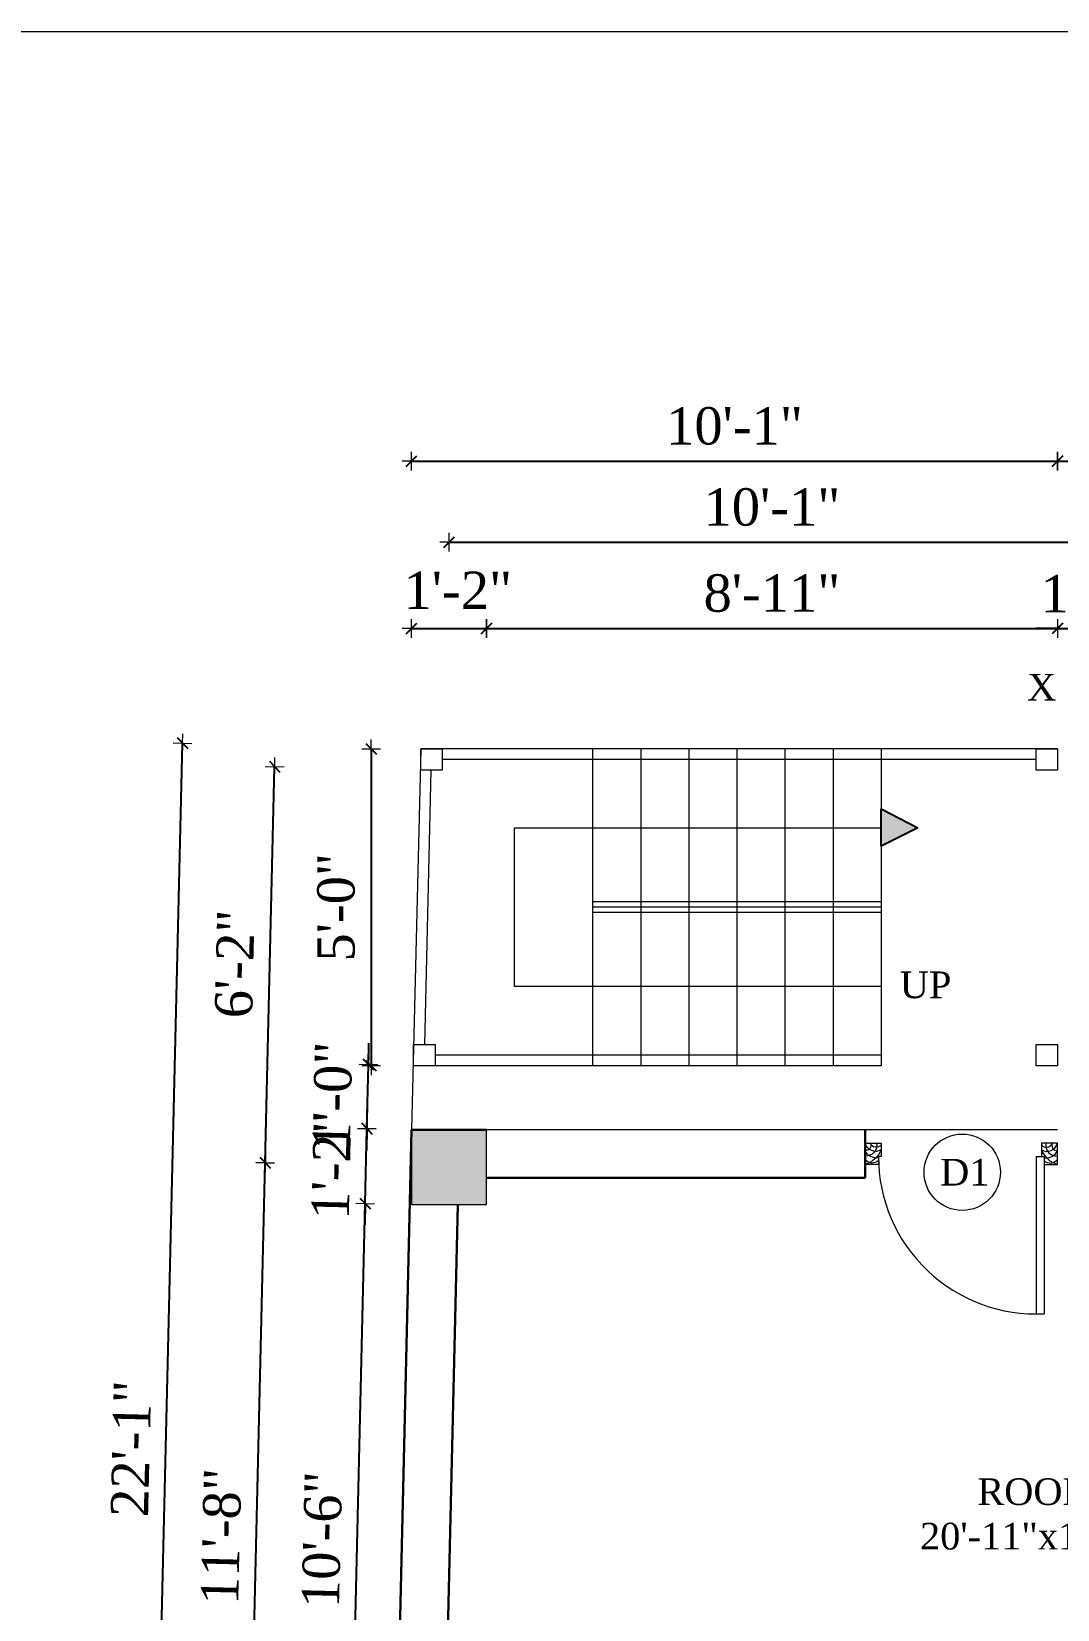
# Model space of a CAD drawing. Header units: inches. Extents: x 151827 to 158466, y -33102 to -26532.
# Drawn here: x 157356.7 to 157548.7, y -26827.4 to -26531.8 of the extents above; entities that cross this region are included whole.
import ezdxf

# ---------------------------------------------------------------- set-up
doc = ezdxf.new("R2010")
doc.units = ezdxf.units.IN
doc.header["$LTSCALE"] = 5
doc.header["$MEASUREMENT"] = 0
for name, color, linetype, lineweight in [('A-WALL', 7, 'Continuous', 9), ('Dimension', 7, 'Continuous', 18), ('DOOR', 62, 'Continuous', 0), ('ele1', 21, 'Continuous', 20)]:
    doc.layers.add(name, color=color, linetype=linetype, lineweight=lineweight)
doc.layers.add('dim line', color=7, linetype='Continuous', lineweight=15, true_color=0xfab2b2)
doc.layers.add('TEXT', color=6, linetype='Continuous')
doc.layers.add('WALL', color=7, linetype='Continuous')
doc.styles.add('ordinary', font='times.ttf')
doc.dimstyles.new('Copy of 96', dxfattribs={"dimtxt": 7, "dimasz": 4, "dimexe": 0.5, "dimexo": 0.5, "dimgap": 3, "dimtad": 1, "dimdec": 1, "dimzin": 11, "dimdsep": 46, "dimlunit": 4, "dimtxsty": 'ordinary', "dimblk": 'OBLIQUE', "dimcen": 0.09, "dimse1": 1, "dimse2": 1, "dimclrt": 6, "dimazin": 0, "dimtfac": 1, "dimtdec": 1, "dimtix": 1, "dimtmove": 2, "dimatfit": 3, "dimldrblk": 'leader', "dimfxl": 0.5, "dimfxlon": 1, "dimtolj": 1, "dimtzin": 0, "dimarcsym": 0})

# ---------------------------------------------------------------- blocks, each defined once
blk = doc.blocks.new('oblique')
at = {"color": 0, "lineweight": -2}
blk.add_line((0.25, 0.25), (-0.25, -0.25), dxfattribs=at)
at = {"layer": 'dim line', "lineweight": 9}
for p, q in [((-0.4375, 0), (0.4375, 0)), ((0, 0.4375), (0, -0.4375))]:
    blk.add_line(p, q, dxfattribs=at)
blk = doc.blocks.new('*D812')
at = {"layer": 'A-WALL', "color": 0, "lineweight": -2, "ltscale": 50, "transparency": 16777216}
blk.add_line((157427.82, -26643.59), (157441.82, -26643.59), dxfattribs=at)
at = {"layer": 'Defpoints', "color": 0, "ltscale": 50, "transparency": 16777216}
for p in [(157441.82, -26643.59), (157427.82, -26737.52), (157441.82, -26737.52)]:
    blk.add_point(p, dxfattribs=at)
at = {"layer": 'A-WALL', "color": 0, "lineweight": -2, "ltscale": 50, "transparency": 16777216, "xscale": 4, "yscale": 4, "zscale": 4, "rotation": 180}
blk.add_blockref('oblique', (157427.82, -26643.59), dxfattribs=at)
at = {"layer": 'A-WALL', "color": 0, "lineweight": -2, "ltscale": 50, "transparency": 16777216, "xscale": 4, "yscale": 4, "zscale": 4}
blk.add_blockref('oblique', (157441.82, -26643.59), dxfattribs=at)
at = {"layer": 'A-WALL', "color": 6, "ltscale": 50, "transparency": 16777216, "insert": (157436.47, -26636.44), "char_height": 7, "attachment_point": 5, "style": 'ordinary'}
blk.add_mtext('\\A1;1\'-2"', dxfattribs=at)
blk = doc.blocks.new('_OBLIQUE')
at = {"color": 0, "linetype": 'ByBlock'}
blk.add_line((-0.5, -0.5), (0.5, 0.5), dxfattribs=at)
blk = doc.blocks.new('leader')
at = {"layer": 'Dimension'}
for p, q in [((0, -4.328), (0, 4.328)), ((-4.424, 0), (4.424, 0))]:
    blk.add_line(p, q, dxfattribs=at)
blk = doc.blocks.new('*D813')
at = {"layer": 'A-WALL', "color": 0, "lineweight": -2, "ltscale": 5, "transparency": 16777216}
blk.add_line((157441.82, -26643.59), (157548.71, -26643.59), dxfattribs=at)
at = {"layer": 'Defpoints', "color": 0, "ltscale": 5, "transparency": 16777216}
for p in [(157548.71, -26643.59), (157548.71, -26666.14), (157441.82, -26737.52)]:
    blk.add_point(p, dxfattribs=at)
at = {"layer": 'A-WALL', "color": 0, "lineweight": -2, "ltscale": 5, "transparency": 16777216, "xscale": 4, "yscale": 4, "zscale": 4, "rotation": 180}
blk.add_blockref('oblique', (157441.82, -26643.59), dxfattribs=at)
at = {"layer": 'A-WALL', "color": 0, "lineweight": -2, "ltscale": 5, "transparency": 16777216, "xscale": 4, "yscale": 4, "zscale": 4}
blk.add_blockref('oblique', (157548.71, -26643.59), dxfattribs=at)
at = {"layer": 'A-WALL', "color": 6, "ltscale": 5, "transparency": 16777216, "insert": (157495.27, -26637.02), "char_height": 7, "attachment_point": 5, "style": 'ordinary'}
blk.add_mtext('\\A1;8\'-11"', dxfattribs=at)
blk = doc.blocks.new('*D814')
at = {"layer": 'A-WALL', "color": 0, "lineweight": -2, "ltscale": 5, "transparency": 16777216}
for p, q in [((157548.71, -26643.59), (157544.71, -26643.59)), ((157548.71, -26643.59), (157562.71, -26643.59)), ((157562.71, -26643.59), (157566.71, -26643.59))]:
    blk.add_line(p, q, dxfattribs=at)
at = {"layer": 'Defpoints', "color": 0, "ltscale": 5, "transparency": 16777216}
for p in [(157562.71, -26643.59), (157548.71, -26666.14), (157562.71, -26666.14)]:
    blk.add_point(p, dxfattribs=at)
at = {"layer": 'A-WALL', "color": 0, "lineweight": -2, "ltscale": 5, "transparency": 16777216, "xscale": 4, "yscale": 4, "zscale": 4}
blk.add_blockref('oblique', (157548.71, -26643.59), dxfattribs=at)
at = {"layer": 'A-WALL', "color": 0, "lineweight": -2, "ltscale": 5, "transparency": 16777216, "xscale": 4, "yscale": 4, "zscale": 4, "rotation": 180}
blk.add_blockref('oblique', (157562.71, -26643.59), dxfattribs=at)
at = {"layer": 'A-WALL', "color": 6, "ltscale": 5, "transparency": 16777216, "insert": (157555.71, -26637.09), "char_height": 7, "attachment_point": 5, "style": 'ordinary'}
blk.add_mtext('\\A1;1\'-2"', dxfattribs=at)
blk = doc.blocks.new('*D820')
at = {"layer": 'A-WALL', "color": 0, "lineweight": -2, "ltscale": 5, "transparency": 16777216}
blk.add_line((157434.82, -26627.45), (157555.71, -26627.45), dxfattribs=at)
at = {"layer": 'Defpoints', "color": 0, "ltscale": 5, "transparency": 16777216}
for p in [(157555.71, -26627.45), (157434.82, -26744.52), (157555.71, -26744.52)]:
    blk.add_point(p, dxfattribs=at)
at = {"layer": 'A-WALL', "color": 0, "lineweight": -2, "ltscale": 5, "transparency": 16777216, "xscale": 4, "yscale": 4, "zscale": 4, "rotation": 180}
blk.add_blockref('oblique', (157434.82, -26627.45), dxfattribs=at)
at = {"layer": 'A-WALL', "color": 0, "lineweight": -2, "ltscale": 5, "transparency": 16777216, "xscale": 4, "yscale": 4, "zscale": 4}
blk.add_blockref('oblique', (157555.71, -26627.45), dxfattribs=at)
at = {"layer": 'A-WALL', "color": 6, "ltscale": 5, "transparency": 16777216, "insert": (157495.27, -26620.89), "char_height": 7, "attachment_point": 5, "style": 'ordinary'}
blk.add_mtext('\\A1;10\'-1"', dxfattribs=at)
blk = doc.blocks.new('*D823')
at = {"layer": 'A-WALL', "color": 0, "lineweight": -2, "ltscale": 5, "transparency": 16777216}
blk.add_line((157427.82, -26612.25), (157548.71, -26612.25), dxfattribs=at)
at = {"layer": 'Defpoints', "color": 0, "ltscale": 5, "transparency": 16777216}
for p in [(157548.71, -26612.25), (157548.71, -26666.14), (157427.82, -26737.52)]:
    blk.add_point(p, dxfattribs=at)
at = {"layer": 'A-WALL', "color": 0, "lineweight": -2, "ltscale": 5, "transparency": 16777216, "xscale": 4, "yscale": 4, "zscale": 4, "rotation": 180}
blk.add_blockref('oblique', (157427.82, -26612.25), dxfattribs=at)
at = {"layer": 'A-WALL', "color": 0, "lineweight": -2, "ltscale": 5, "transparency": 16777216, "xscale": 4, "yscale": 4, "zscale": 4}
blk.add_blockref('oblique', (157548.71, -26612.25), dxfattribs=at)
at = {"layer": 'A-WALL', "color": 6, "ltscale": 5, "transparency": 16777216, "insert": (157488.27, -26605.69), "char_height": 7, "attachment_point": 5, "style": 'ordinary'}
blk.add_mtext('\\A1;10\'-1"', dxfattribs=at)
blk = doc.blocks.new('*D824')
at = {"layer": 'A-WALL', "color": 0, "lineweight": -2, "ltscale": 5, "transparency": 16777216}
blk.add_line((157548.71, -26612.25), (157836.52, -26612.25), dxfattribs=at)
at = {"layer": 'Defpoints', "color": 0, "ltscale": 5, "transparency": 16777216}
for p in [(157836.52, -26612.25), (157548.71, -26666.14), (157836.52, -26821.8)]:
    blk.add_point(p, dxfattribs=at)
at = {"layer": 'A-WALL', "color": 0, "lineweight": -2, "ltscale": 5, "transparency": 16777216, "xscale": 4, "yscale": 4, "zscale": 4, "rotation": 180}
blk.add_blockref('oblique', (157548.71, -26612.25), dxfattribs=at)
at = {"layer": 'A-WALL', "color": 0, "lineweight": -2, "ltscale": 5, "transparency": 16777216, "xscale": 4, "yscale": 4, "zscale": 4}
blk.add_blockref('oblique', (157836.52, -26612.25), dxfattribs=at)
at = {"layer": 'A-WALL', "color": 6, "ltscale": 5, "transparency": 16777216, "insert": (157692.62, -26605.69), "char_height": 7, "attachment_point": 5, "style": 'ordinary'}
blk.add_mtext('\\A1;24\'-0"', dxfattribs=at)
blk = doc.blocks.new('*D843')
at = {"layer": 'A-WALL', "color": 0, "lineweight": -2, "ltscale": 5, "transparency": 16777216}
blk.add_line((157420.26, -26666.14), (157420.26, -26725.52), dxfattribs=at)
at = {"layer": 'Defpoints', "color": 0, "ltscale": 5, "transparency": 16777216}
for p in [(157429.52, -26666.14), (157420.26, -26725.52), (157428.11, -26725.52)]:
    blk.add_point(p, dxfattribs=at)
at = {"layer": 'A-WALL', "color": 0, "lineweight": -2, "ltscale": 5, "transparency": 16777216, "xscale": 4, "yscale": 4, "zscale": 4}
for p, rotation in [((157420.26, -26666.14), 90), ((157420.26, -26725.52), 270)]:
    blk.add_blockref('oblique', p, dxfattribs=dict(at, rotation=rotation))
at = {"layer": 'A-WALL', "color": 6, "ltscale": 5, "transparency": 16777216, "insert": (157413.7, -26695.83), "char_height": 7, "attachment_point": 5, "rotation": 90, "style": 'ordinary'}
blk.add_mtext('\\A1;5\'-0"', dxfattribs=at)
blk = doc.blocks.new('*D1006')
at = {"layer": 'A-WALL', "color": 0, "lineweight": -2, "ltscale": 5, "transparency": 16777216}
blk.add_line((157416.13, -26877.61), (157419.13, -26751.32), dxfattribs=at)
at = {"layer": 'Defpoints', "color": 0, "ltscale": 5, "transparency": 16777216}
for p in [(157419.13, -26751.32), (157427.82, -26751.52), (157424.5, -26877.8)]:
    blk.add_point(p, dxfattribs=at)
at = {"layer": 'A-WALL', "color": 0, "lineweight": -2, "ltscale": 5, "transparency": 16777216, "xscale": 4, "yscale": 4, "zscale": 4}
for p, rotation in [((157419.13, -26751.32), 88.64238169298221), ((157416.13, -26877.61), 268.6423816929822)]:
    blk.add_blockref('oblique', p, dxfattribs=dict(at, rotation=rotation))
at = {"layer": 'A-WALL', "color": 6, "ltscale": 5, "transparency": 16777216, "insert": (157411.07, -26814.31), "char_height": 7, "attachment_point": 5, "rotation": 88.6424, "style": 'ordinary'}
blk.add_mtext('\\A1;10\'-6"', dxfattribs=at)
blk = doc.blocks.new('*D1007')
at = {"layer": 'A-WALL', "color": 0, "lineweight": -2, "ltscale": 5, "transparency": 16777216}
for p, q in [((157419.46, -26737.32), (157419.55, -26733.32)), ((157419.13, -26751.32), (157419.46, -26737.32)), ((157419.13, -26751.32), (157419.03, -26755.31))]:
    blk.add_line(p, q, dxfattribs=at)
at = {"layer": 'Defpoints', "color": 0, "ltscale": 5, "transparency": 16777216}
for p in [(157419.46, -26737.32), (157427.82, -26737.52), (157427.82, -26751.52)]:
    blk.add_point(p, dxfattribs=at)
at = {"layer": 'A-WALL', "color": 0, "lineweight": -2, "ltscale": 5, "transparency": 16777216, "xscale": 4, "yscale": 4, "zscale": 4}
for p, rotation in [((157419.46, -26737.32), 268.6423816929822), ((157419.13, -26751.32), 88.64238169298224)]:
    blk.add_blockref('oblique', p, dxfattribs=dict(at, rotation=rotation))
at = {"layer": 'A-WALL', "color": 6, "ltscale": 5, "transparency": 16777216, "insert": (157412.79, -26744.17), "char_height": 7, "attachment_point": 5, "rotation": 88.6424, "style": 'ordinary'}
blk.add_mtext('\\A1;1\'-2"', dxfattribs=at)
blk = doc.blocks.new('*D844')
at = {"layer": 'A-WALL', "color": 0, "lineweight": -2, "ltscale": 5, "transparency": 16777216}
blk.add_line((157397.1, -26883.99), (157400.42, -26743.71), dxfattribs=at)
at = {"layer": 'Defpoints', "color": 0, "ltscale": 5, "transparency": 16777216}
for p in [(157400.42, -26743.71), (157434.82, -26744.52), (157431.5, -26884.8)]:
    blk.add_point(p, dxfattribs=at)
at = {"layer": 'A-WALL', "color": 0, "lineweight": -2, "ltscale": 5, "transparency": 16777216, "xscale": 4, "yscale": 4, "zscale": 4}
for p, rotation in [((157400.42, -26743.71), 88.64238169299772), ((157397.1, -26883.99), 268.6423816929977)]:
    blk.add_blockref('oblique', p, dxfattribs=dict(at, rotation=rotation))
at = {"layer": 'A-WALL', "color": 6, "ltscale": 5, "transparency": 16777216, "insert": (157392.2, -26813.69), "char_height": 7, "attachment_point": 5, "rotation": 88.6424, "style": 'ordinary'}
blk.add_mtext('\\A1;11\'-8"', dxfattribs=at)
blk = doc.blocks.new('*D845')
at = {"layer": 'A-WALL', "color": 0, "lineweight": -2, "ltscale": 5, "transparency": 16777216}
for p, q in [((157419.74, -26725.32), (157419.84, -26721.32)), ((157419.46, -26737.32), (157419.74, -26725.32)), ((157419.46, -26737.32), (157419.36, -26741.32))]:
    blk.add_line(p, q, dxfattribs=at)
at = {"layer": 'Defpoints', "color": 0, "ltscale": 5, "transparency": 16777216}
for p in [(157419.74, -26725.32), (157428.11, -26725.52), (157427.82, -26737.52)]:
    blk.add_point(p, dxfattribs=at)
at = {"layer": 'A-WALL', "color": 0, "lineweight": -2, "ltscale": 5, "transparency": 16777216, "xscale": 4, "yscale": 4, "zscale": 4}
for p, rotation in [((157419.74, -26725.32), 268.6423816929822), ((157419.46, -26737.32), 88.64238169298224)]:
    blk.add_blockref('oblique', p, dxfattribs=dict(at, rotation=rotation))
at = {"layer": 'A-WALL', "color": 6, "ltscale": 5, "transparency": 16777216, "insert": (157413.04, -26731.17), "char_height": 7, "attachment_point": 5, "rotation": 88.6424, "style": 'ordinary'}
blk.add_mtext('\\A1;1\'-0"', dxfattribs=at)
blk = doc.blocks.new('*D846')
at = {"layer": 'A-WALL', "color": 0, "lineweight": -2, "ltscale": 5, "transparency": 16777216}
blk.add_line((157400.42, -26743.71), (157402.18, -26669.5), dxfattribs=at)
at = {"layer": 'Defpoints', "color": 0, "ltscale": 5, "transparency": 16777216}
for p in [(157402.18, -26669.5), (157555.71, -26673.14), (157434.82, -26744.52)]:
    blk.add_point(p, dxfattribs=at)
at = {"layer": 'A-WALL', "color": 0, "lineweight": -2, "ltscale": 5, "transparency": 16777216, "xscale": 4, "yscale": 4, "zscale": 4}
for p, rotation in [((157402.18, -26669.5), 88.64238169298221), ((157400.42, -26743.71), 268.6423816929822)]:
    blk.add_blockref('oblique', p, dxfattribs=dict(at, rotation=rotation))
at = {"layer": 'A-WALL', "color": 6, "ltscale": 5, "transparency": 16777216, "insert": (157394.74, -26706.45), "char_height": 7, "attachment_point": 5, "rotation": 88.6424, "style": 'ordinary'}
blk.add_mtext('\\A1;6\'-2"', dxfattribs=at)
blk = doc.blocks.new('*D847')
at = {"layer": 'A-WALL', "color": 0, "lineweight": -2, "ltscale": 5, "transparency": 16777216}
blk.add_line((157378.64, -26929.75), (157384.92, -26665.08), dxfattribs=at)
at = {"layer": 'Defpoints', "color": 0, "ltscale": 5, "transparency": 16777216}
for p in [(157384.92, -26665.08), (157429.52, -26666.14), (157423.24, -26930.8)]:
    blk.add_point(p, dxfattribs=at)
at = {"layer": 'A-WALL', "color": 0, "lineweight": -2, "ltscale": 5, "transparency": 16777216, "xscale": 4, "yscale": 4, "zscale": 4}
for p, rotation in [((157384.92, -26665.08), 88.64238169298221), ((157378.64, -26929.75), 268.6423816929822)]:
    blk.add_blockref('oblique', p, dxfattribs=dict(at, rotation=rotation))
at = {"layer": 'A-WALL', "color": 6, "ltscale": 5, "transparency": 16777216, "insert": (157375.28, -26797.26), "char_height": 7, "attachment_point": 5, "rotation": 88.6424, "style": 'ordinary'}
blk.add_mtext('\\A1;22\'-1"', dxfattribs=at)
blk = doc.blocks.new('A$C27B36B59')
at = {"layer": 'DOOR'}
for p, q in [((0, 4), (0, 0)), ((2.5, 4), (0, 4)), ((2.5, 2.5), (2.5, 4)), ((0, 0), (3, 0)), ((3, 2.5), (2.5, 2.5)), ((3, 0), (3, 2.5))]:
    blk.add_line(p, q, dxfattribs=at)
for centre, radius, start, end in [((-1.4, -0.54), 4.75, 22.1411, 72.838), ((1.34, 2.09), 1.64, 45.138, 144.8948), ((2.21, 0.3), 2.49, 83.3149, 152.658), ((0.13, 0.37), 2.05, 349.4875, 93.6805), ((1.96, -0.47), 2.01, 58.7447, 166.495), ((-0.06, 0.32), 1.13, 343.542, 86.947), ((2.08, -0.4), 1.17, 38.2816, 160.1519)]:
    blk.add_arc(centre, radius, start, end, dxfattribs=at)
blk = doc.blocks.new('D2')
at = {"layer": 'DOOR'}
for p, q in [((74473.95, 24047.59), (74473.95, 24018.09)), ((74473.95, 24047.59), (74475.45, 24047.59)), ((74475.45, 24047.59), (74475.45, 24018.13))]:
    blk.add_line(p, q, dxfattribs=at)
blk.add_arc((74473.95, 24047.59), 29.5, 180, 272.9146, dxfattribs=at)
at = {"layer": 'DOOR', "xscale": -1, "rotation": 180}
blk.add_blockref('A$C27B36B59', (74441.95, 24050.09), dxfattribs=at)
at = {"layer": 'DOOR', "rotation": 180}
blk.add_blockref('A$C27B36B59', (74477.95, 24050.09), dxfattribs=at)

msp = doc.modelspace()

# ---------------------------------------------------------------- hatches: boundary and pattern name
at = {"ltscale": 5}
msp.add_hatch(color=256, dxfattribs=at).paths.add_polyline_path([(157515.71, -26684.41), (157515.71, -26677.4), (157522.6, -26680.98)])
at = {"layer": 'WALL', "linetype": 'ByBlock', "ltscale": 5, "true_color": 0xf8991e}
h = msp.add_hatch(color=30, dxfattribs=at)
h.dxf.hatch_style = 1
h.paths.add_polyline_path([(157427.82, -26751.52), (157441.82, -26751.52), (157441.82, -26737.52), (157427.82, -26737.52)])

# ---------------------------------------------------------------- linework, layer by layer
at = {"ltscale": 5}
for p, q in [((157515.71, -26684.41, -72.71), (157515.71, -26677.4, -72.71)), ((157515.71, -26677.4, -72.71), (157522.6, -26680.98, -72.71)), ((157522.6, -26680.98, -72.71), (157515.71, -26684.41, -72.71))]:
    msp.add_line(p, q, dxfattribs=at)
at = {"layer": 'A-WALL', "ltscale": 5}
for p, q in [((157429.52, -26666.14, -72.71), (157427.82, -26737.52, -72.71)), ((157548.71, -26666.14, -72.71), (157429.52, -26666.14, -72.71)), ((157461.71, -26666.14, -72.71), (157461.71, -26725.52, -72.71)), ((157470.71, -26666.14, -72.71), (157470.71, -26725.52, -72.71)), ((157479.71, -26666.14, -72.71), (157479.71, -26725.52, -72.71)), ((157488.71, -26666.14, -72.71), (157488.71, -26725.52, -72.71)), ((157497.71, -26666.14, -72.71), (157497.71, -26725.52, -72.71)), ((157506.71, -26666.14, -72.71), (157506.71, -26725.52, -72.71)), ((157515.71, -26666.14, -72.71), (157515.71, -26695.83, -72.71)), ((157544.71, -26668.14, -72.71), (157433.52, -26668.14, -72.71)), ((157431.42, -26670.14, -72.71), (157430.2, -26721.52, -72.71)), ((157447.09, -26710.68, -72.71), (157447.09, -26680.98, -72.71)), ((157447.09, -26680.98, -72.71), (157515.71, -26680.98, -72.71)), ((157515.71, -26694.83, -72.71), (157461.71, -26694.83, -72.71)), ((157515.71, -26695.83, -72.71), (157461.71, -26695.83, -72.71)), ((157515.71, -26696.83, -72.71), (157461.71, -26696.83, -72.71)), ((157515.71, -26695.83, -72.71), (157515.71, -26725.52, -72.71)), ((157515.71, -26710.68, -72.71), (157447.09, -26710.68, -72.71)), ((157515.71, -26723.52, -72.71), (157432.2, -26723.52, -72.71)), ((157515.71, -26725.52, -72.71), (157428.11, -26725.52, -72.71)), ((157548.71, -26725.52, -72.71), (157544.71, -26725.52, -72.71)), ((157548.71, -26737.52, -72.71), (157427.82, -26737.52, -72.71))]:
    msp.add_line(p, q, dxfattribs=at)
at = {"layer": 'A-WALL', "lineweight": 30}
for p, q in [((157427.82, -26737.52, -72.71), (157424.17, -26891.8, -72.71)), ((157441.82, -26737.52, -72.71), (157427.82, -26737.52, -72.71)), ((157512.71, -26746.52, -72.71), (157512.71, -26737.52, -72.71)), ((157441.82, -26746.52, -72.71), (157512.71, -26746.52, -72.71)), ((157436.49, -26751.52, -72.71), (157433.5, -26877.8, -72.71)), ((157426.17, -26807.45, -72.71), (157427.19, -26764.46, -72.71))]:
    msp.add_line(p, q, dxfattribs=at)
at = {"layer": 'A-WALL', "ltscale": 5, "elevation": -72.71}
for points in [[(157429.52, -26666.14), (157433.52, -26666.14), (157433.52, -26670.14), (157429.52, -26670.14)], [(157544.71, -26666.14), (157548.71, -26666.14), (157548.71, -26670.14), (157544.71, -26670.14)], [(157428.2, -26721.52), (157432.2, -26721.52), (157432.2, -26725.52), (157428.2, -26725.52)], [(157544.71, -26721.52), (157548.71, -26721.52), (157548.71, -26725.52), (157544.71, -26725.52)], [(157427.82, -26751.52), (157441.82, -26751.52), (157441.82, -26737.52), (157427.82, -26737.52)]]:
    msp.add_lwpolyline(points, close=True, dxfattribs=at)
at = {"layer": 'A-WALL', "ltscale": 5}
msp.add_circle((157530.89, -26745.47, -72.71), 7.15, dxfattribs=at)
at = {"layer": 'ele1', "elevation": -72.71}
msp.add_lwpolyline([(155380.93, -26531.78), (158465.9, -26531.78), (158465.9, -28687.11), (155380.93, -28687.11)], close=True, dxfattribs=at)
msp.add_lwpolyline([(155380.93, -26531.78), (158465.9, -26531.78), (158465.9, -28687.11), (155380.93, -28687.11)], close=True, dxfattribs=at)

# ---------------------------------------------------------------- block references
at = {"layer": 'WALL', "color": 2, "linetype": 'ByBlock'}
msp.add_blockref('D2', (83070.76, -50790.11, -72.71), dxfattribs=at)

# ---------------------------------------------------------------- texts
at = {"layer": 'TEXT', "style": 'ordinary'}
for s, p in [('X', (157543.04, -26657.11, -72.71)), ('UP', (157519.21, -26712.86, -72.71)), ('D1', (157526.76, -26747.96, -72.71))]:
    msp.add_text(s, height=5, dxfattribs=at).set_placement(p)
at = {"layer": 'TEXT', "insert": (157545.05, -26816.22, -72.71), "char_height": 5, "attachment_point": 8, "style": 'ordinary'}
msp.add_mtext_dynamic_manual_height_columns('ROOM\\P20\'-11"x11\'-9"', width=101.5687, gutter_width=1720.72, heights=[0], dxfattribs=at)

# ---------------------------------------------------------------- dimensions: what is measured, and where the dimension line sits
at = {"layer": 'A-WALL', "ltscale": 5}
for base, p1, p2, picture, middle in [((157548.71, -26612.25, -72.71), (157427.82, -26737.52, -72.71), (157548.71, -26666.14, -72.71), '*D823', (157488.27, -26605.69, -72.71)), ((157836.52, -26612.25, -72.71), (157548.71, -26666.14, -72.71), (157836.52, -26821.8, -72.71), '*D824', (157692.62, -26605.69, -72.71)), ((157555.71, -26627.45, -72.71), (157434.82, -26744.52, -72.71), (157555.71, -26744.52, -72.71), '*D820', (157495.27, -26620.89, -72.71)), ((157548.71, -26643.59, -72.71), (157441.82, -26737.52, -72.71), (157548.71, -26666.14, -72.71), '*D813', (157495.27, -26637.02, -72.71)), ((157562.71, -26643.59, -72.71), (157548.71, -26666.14, -72.71), (157562.71, -26666.14, -72.71), '*D814', (157555.71, -26637.09, -72.71))]:
    dim = msp.add_linear_dim(base=base, p1=p1, p2=p2, dimstyle='Copy of 96', override={"dimdec": 0, "dimblk": 'oblique', "dimtdec": 0, "dimarcsym": 1}, dxfattribs=at)
    dim.commit()
    dim.dimension.update_dxf_attribs({"geometry": picture, "text_midpoint": middle})
at = {"layer": 'A-WALL', "ltscale": 50}
dim = msp.add_linear_dim(base=(157441.82, -26643.59, -72.71), p1=(157427.82, -26737.52, -72.71), p2=(157441.82, -26737.52, -72.71), dimstyle='Copy of 96', override={"dimdec": 0, "dimblk": 'oblique', "dimtdec": 0, "dimarcsym": 1}, dxfattribs=at)
dim.commit()
dim.dimension.update_dxf_attribs({"geometry": '*D812', "text_midpoint": (157436.47, -26636.44, -72.71), "dimtype": 160})
at = {"layer": 'A-WALL', "ltscale": 5}
for base, p1, p2, picture, middle in [((157384.92, -26665.08, -72.71), (157423.24, -26930.8, -72.71), (157429.52, -26666.14, -72.71), '*D847', (157375.28, -26797.26, -72.71)), ((157402.18, -26669.5, -72.71), (157434.82, -26744.52, -72.71), (157555.71, -26673.14, -72.71), '*D846', (157394.74, -26706.45, -72.71)), ((157419.74, -26725.32, -72.71), (157427.82, -26737.52, -72.71), (157428.11, -26725.52, -72.71), '*D845', (157413.04, -26731.17, -72.71)), ((157419.46, -26737.32, -72.71), (157427.82, -26751.52, -72.71), (157427.82, -26737.52, -72.71), '*D1007', (157412.79, -26744.17, -72.71)), ((157419.13, -26751.32, -72.71), (157424.5, -26877.8, -72.71), (157427.82, -26751.52, -72.71), '*D1006', (157411.07, -26814.31, -72.71))]:
    dim = msp.add_linear_dim(base=base, p1=p1, p2=p2, angle=268.6424, dimstyle='Copy of 96', override={"dimdec": 0, "dimblk": 'oblique', "dimtdec": 0, "dimarcsym": 1}, dxfattribs=at)
    dim.commit()
    dim.dimension.update_dxf_attribs({"geometry": picture, "text_midpoint": middle})
dim = msp.add_linear_dim(base=(157420.26, -26725.52, -72.71), p1=(157429.52, -26666.14, -72.71), p2=(157428.11, -26725.52, -72.71), angle=90, text='5\'-0"', dimstyle='Copy of 96', override={"dimdec": 0, "dimblk": 'oblique', "dimtdec": 0, "dimarcsym": 1}, dxfattribs=at)
dim.commit()
dim.dimension.update_dxf_attribs({"geometry": '*D843', "text_midpoint": (157413.7, -26695.83, -72.71)})
dim = msp.add_aligned_dim(p1=(157431.5, -26884.8, -72.71), p2=(157434.82, -26744.52, -72.71), distance=34.41, dimstyle='Copy of 96', override={"dimdec": 0, "dimblk": 'oblique', "dimtdec": 0, "dimarcsym": 1}, dxfattribs=at)
dim.commit()
dim.dimension.update_dxf_attribs({"geometry": '*D844', "text_midpoint": (157392.2, -26813.69, -72.71)})

doc.saveas('drawing.dxf')
